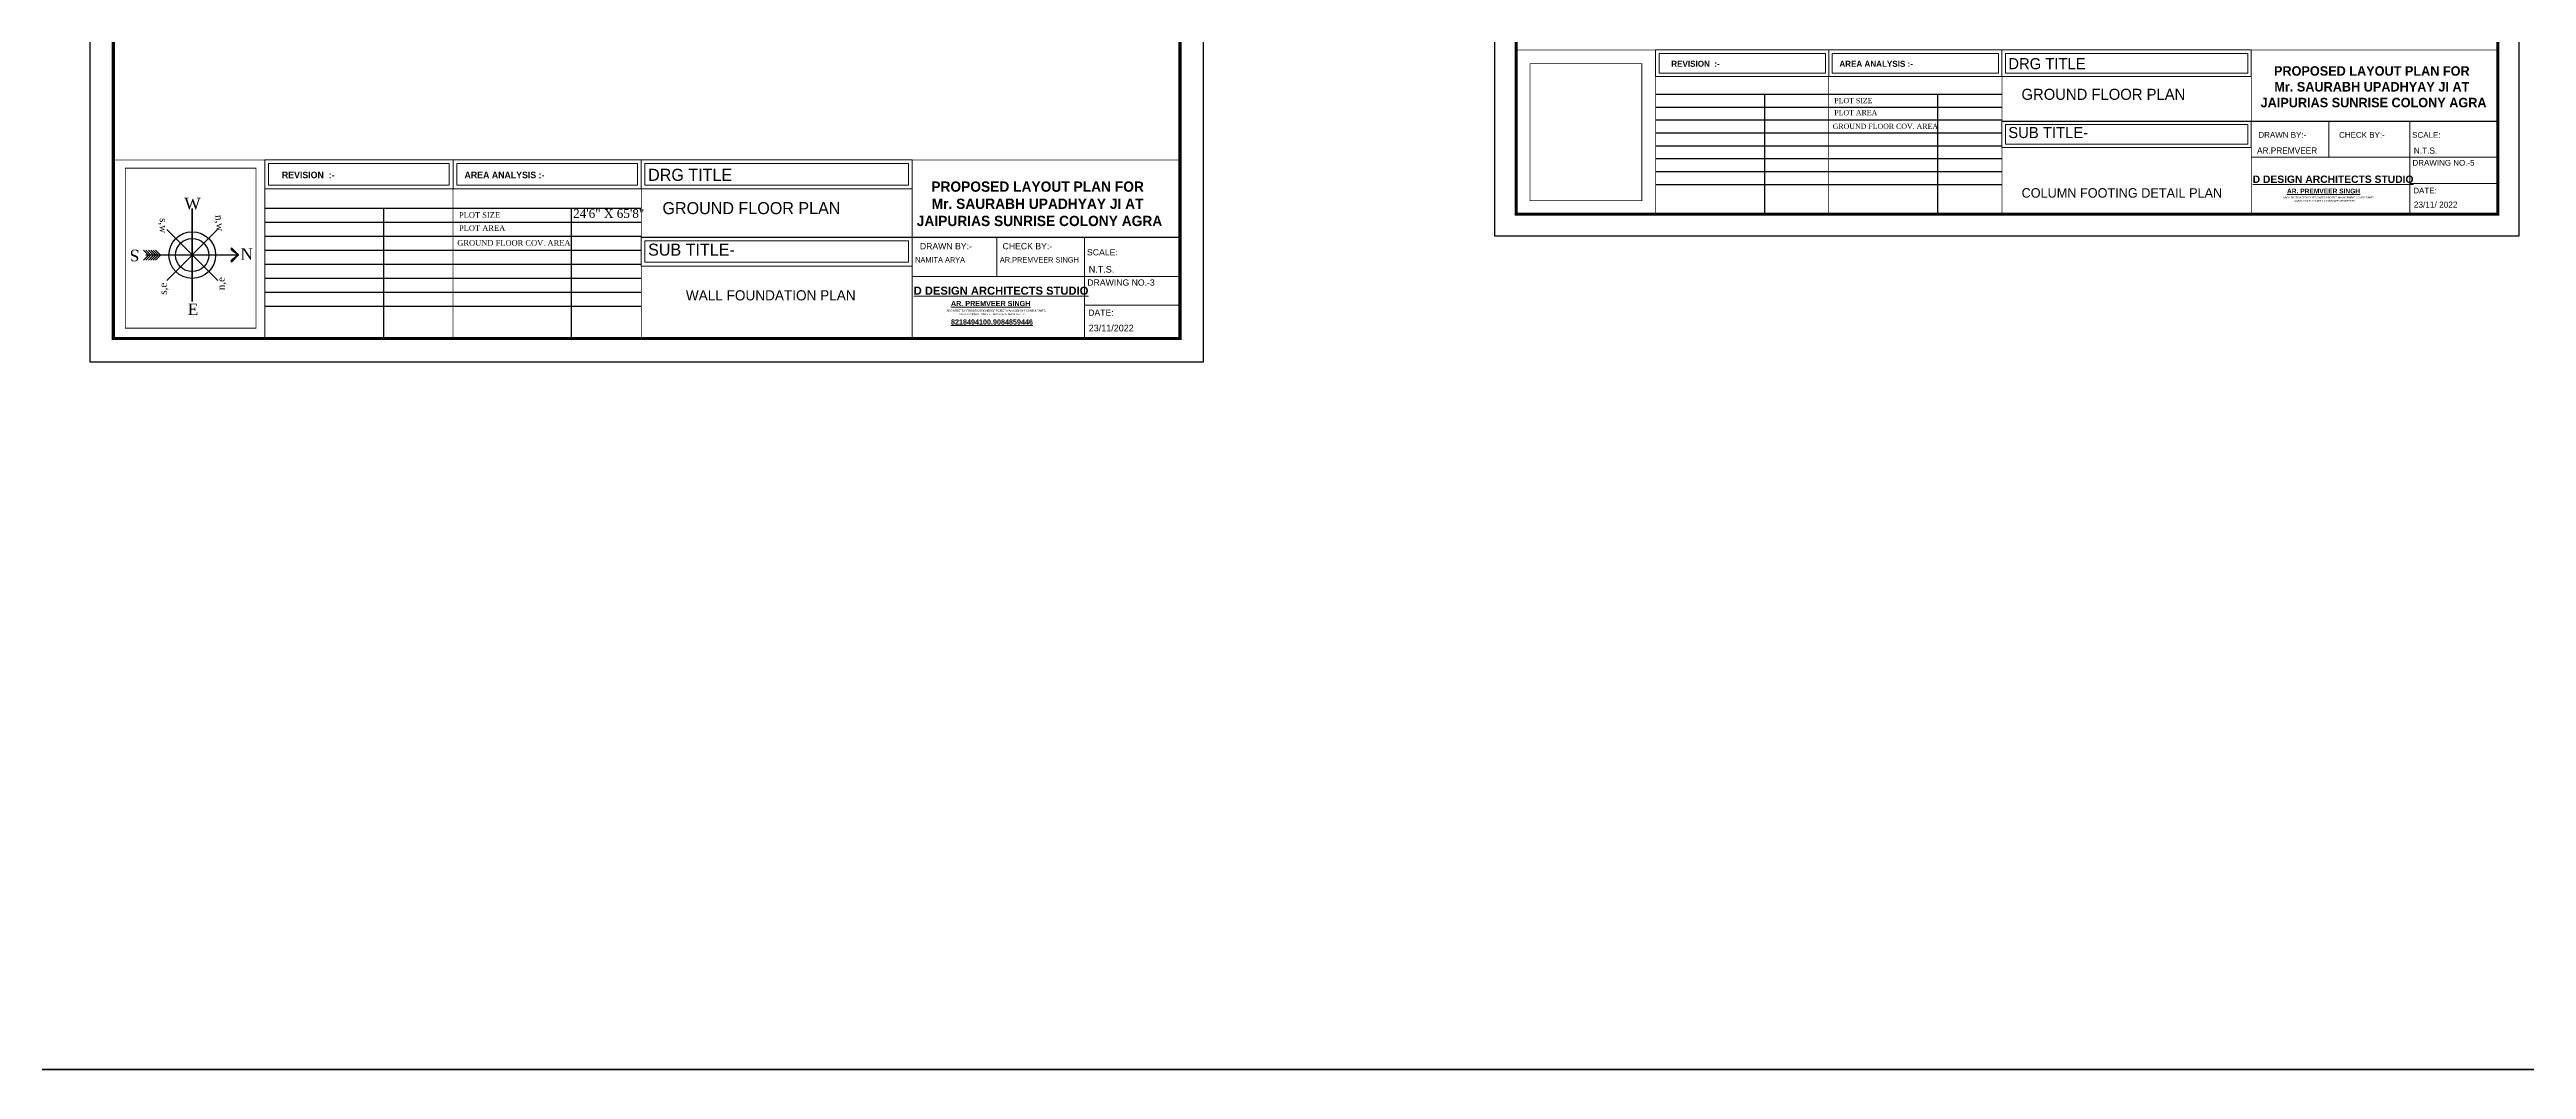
# Model space of a CAD drawing. Header units: millimetres. Extents: x -6808 to 215771, y -89660 to -16303.
# Drawn here: x 101239 to 103108, y -48747 to -47978 of the extents above; entities that cross this region are included whole.
import ezdxf

# ---------------------------------------------------------------- set-up
doc = ezdxf.new("R2010")
doc.units = ezdxf.units.MM
doc.linetypes.add('DASHED', pattern=[0.75, 0.5, -0.25])
doc.layers.get('0').update_dxf_attribs({"color": 8})
for name, color, linetype, lineweight in [('COL. FOUN', 6, 'Continuous', 30), ('FORMAT LAAYER', 250, 'Continuous', 13), ('Projection', 190, 'DASHED', 25), ('wall', 7, 'Continuous', 35), ('WALL FOOTING', 6, 'Continuous', 30)]:
    doc.layers.add(name, color=color, linetype=linetype, lineweight=lineweight)
doc.layers.add('FORMAT', color=7, linetype='Continuous')
doc.styles.add('cdim', font='arial.ttf')
doc.styles.add('HYPERMARTBORA0$0$SANSSERIFBOLD', font='sasb____.pfb', dxfattribs={"height": 0.2})
doc.styles.add('SAJ', font='eurr____.ttf')
doc.styles.get("Standard").update_dxf_attribs({"font": 'times.ttf'})
doc.styles.add('working', font='swissl.ttf')

msp = doc.modelspace()

# ---------------------------------------------------------------- linework, layer by layer
at = {"lineweight": -3}
for p, q in [((101327.157, -48113.887), (101365.588, -48152.224)), ((101327.204, -48152.271), (101365.541, -48113.84))]:
    msp.add_line(p, q, dxfattribs=at)
at = {"ltscale": 0.2}
for major_axis in [(-12.454, 12.423), (-8.864, 8.842)]:
    msp.add_ellipse((101346.372, -48133.056), major_axis=major_axis, ratio=1, start_param=3.92699082, end_param=10.21017612, dxfattribs=at)
at = {"layer": 'FORMAT', "lineweight": 18}
for p, q in [((102581.348, -47978.335), (102581.348, -47998.403)), ((102712.053, -47998.403), (102712.053, -47978.335)), ((101543.172, -48061.299), (101543.172, -48083.106)), ((101685.2, -48083.106), (101685.2, -48061.299))]:
    msp.add_line(p, q, dxfattribs=at)
at = {"layer": 'FORMAT', "linetype": 'ByBlock'}
for p, q in [((102451.165, -48011.733), (102712.053, -48011.733)), ((102451.165, -48021.455), (102712.053, -48021.455)), ((102451.165, -48031.177), (102712.053, -48031.177)), ((102451.165, -48040.9), (102712.053, -48040.9)), ((102451.165, -48050.622), (102712.053, -48050.622)), ((102451.165, -48060.344), (102712.053, -48060.344)), ((102451.165, -48070.067), (102712.053, -48070.067)), ((102451.165, -48079.789), (102712.053, -48079.789)), ((101401.712, -48097.59), (101685.2, -48097.59)), ((101401.712, -48108.155), (101685.2, -48108.155)), ((101401.712, -48118.719), (101685.2, -48118.719)), ((101401.712, -48129.284), (101685.2, -48129.284)), ((101401.712, -48139.848), (101685.2, -48139.848)), ((101401.712, -48150.413), (101685.2, -48150.413)), ((101401.712, -48160.977), (101685.2, -48160.977)), ((101401.712, -48171.542), (101685.2, -48171.542))]:
    msp.add_line(p, q, dxfattribs=at)
at = {"layer": 'FORMAT'}
for p, q in [((102533.194, -48102.334), (102533.194, -48011.733)), ((102663.638, -48102.334), (102663.638, -48011.733)), ((101490.847, -48196.039), (101490.847, -48097.59)), ((101632.591, -48196.039), (101632.591, -48097.59))]:
    msp.add_line(p, q, dxfattribs=at)
at = {"layer": 'FORMAT', "ltscale": 2}
for p, q in [((102712.053, -48031.95), (103086.16, -48031.95)), ((101685.2, -48119.559), (102091.714, -48119.559))]:
    msp.add_line(p, q, dxfattribs=at)
at = {"layer": 'FORMAT', "lineweight": 13, "ltscale": 20}
for p, q in [((102958.823, -48031.95), (102958.823, -48059.223)), ((103019.86, -48079.131), (103086.16, -48079.131)), ((101953.483, -48119.559), (101953.483, -48149.194)), ((102019.67, -48170.826), (102091.714, -48170.826))]:
    msp.add_line(p, q, dxfattribs=at)
at = {"layer": 'FORMAT', "color": 0}
for points in [[(101269.177, -47020.609), (101269.177, -48213.724), (102109.398, -48213.724), (102109.398, -47020.609)], [(101269.177, -47020.609), (101269.177, -48213.724), (102109.398, -48213.724), (102109.398, -47020.609)], [(102329.196, -47020.609), (102329.196, -48118.608), (103102.435, -48118.608), (103102.435, -47020.609)], [(102329.196, -47020.609), (102329.196, -48118.608), (103102.435, -48118.608), (103102.435, -47020.609)]]:
    msp.add_lwpolyline(points, close=True, dxfattribs=at)
for points, const_width in [([(101286.861, -47038.294), (101286.861, -48196.039), (102091.714, -48196.039), (102091.714, -47038.294)], 2.464), ([(101286.861, -47038.294), (101286.861, -48196.039), (102091.714, -48196.039), (102091.714, -47038.294)], 2.464), ([(102345.471, -47036.884), (102345.471, -48102.334), (103086.16, -48102.334), (103086.16, -47036.884)], 2.267), ([(102345.471, -47036.884), (102345.471, -48102.334), (103086.16, -48102.334), (103086.16, -47036.884)], 2.267)]:
    msp.add_lwpolyline(points, close=True, dxfattribs=dict(at, const_width=const_width))
at = {"layer": 'FORMAT', "ltscale": 2}
for points, const_width in [([(102450.643, -47978.335), (102450.643, -48102.334), (102345.471, -48102.334), (102345.471, -47978.335), (103086.16, -47978.335)], 0.566), ([(102581.348, -48102.334), (102581.348, -47978.335)], 0.566), ([(102712.053, -48102.334), (102712.053, -47978.335)], 0.566), ([(101401.145, -48061.299), (101401.145, -48196.039), (101286.861, -48196.039), (101286.861, -48061.299), (102091.714, -48061.299)], 0.615), ([(101543.172, -48196.039), (101543.172, -48061.299)], 0.615), ([(101685.2, -48196.039), (101685.2, -48061.299)], 0.615)]:
    msp.add_lwpolyline(points, dxfattribs=dict(at, const_width=const_width))
at = {"layer": 'FORMAT', "lineweight": 18}
for points in [[(102900.157, -47998.403), (102450.643, -47998.403), (102450.643, -47978.335), (102900.157, -47978.335)], [(102900.157, -47978.335), (102900.157, -47998.403)], [(101889.598, -48083.106), (101401.145, -48083.106), (101401.145, -48061.299), (101889.598, -48061.299)], [(101889.598, -48061.299), (101889.598, -48083.106)]]:
    msp.add_lwpolyline(points, dxfattribs=at)
for points in [[(102453.235, -47980.927), (102578.757, -47980.927), (102578.757, -47995.812), (102453.235, -47995.812)], [(102583.94, -47980.927), (102709.462, -47980.927), (102709.462, -47995.812), (102583.94, -47995.812)], [(102714.645, -47980.927), (102897.565, -47980.927), (102897.565, -47995.812), (102714.645, -47995.812)], [(102712.053, -48031.95), (102900.157, -48031.95), (102900.157, -48052.018), (102712.053, -48052.018)], [(102714.645, -48034.542), (102897.565, -48034.542), (102897.565, -48049.427), (102714.645, -48049.427)], [(101403.961, -48064.115), (101540.356, -48064.115), (101540.356, -48080.29), (101403.961, -48080.29)], [(101545.988, -48064.115), (101682.383, -48064.115), (101682.383, -48080.29), (101545.988, -48080.29)], [(101688.016, -48064.115), (101886.782, -48064.115), (101886.782, -48080.29), (101688.016, -48080.29)], [(101685.2, -48119.559), (101889.598, -48119.559), (101889.598, -48141.365), (101685.2, -48141.365)], [(101688.016, -48122.375), (101886.782, -48122.375), (101886.782, -48138.549), (101688.016, -48138.549)]]:
    msp.add_lwpolyline(points, close=True, dxfattribs=at)
at = {"layer": 'FORMAT'}
for points, const_width in [([(102900.157, -48102.334), (102900.157, -47978.335)], 0.566), ([(101889.598, -48196.039), (101889.598, -48061.299)], 0.615)]:
    msp.add_lwpolyline(points, dxfattribs=dict(at, const_width=const_width))
at = {"layer": 'FORMAT', "ltscale": 2}
for points, const_width in [([(102355.838, -47988.702), (102440.276, -47988.702), (102440.276, -48091.967), (102355.838, -48091.967)], 0.566), ([(101295.868, -48067.532), (101394.506, -48067.532), (101394.506, -48188.161), (101295.868, -48188.161)], 0.661)]:
    msp.add_lwpolyline(points, close=True, dxfattribs=dict(at, const_width=const_width))
at = {"layer": 'FORMAT', "color": 0, "lineweight": 13}
for points in [[(103019.86, -48102.334), (103019.86, -48031.95)], [(102900.157, -48059.223), (103086.16, -48059.223)], [(102019.67, -48196.039), (102019.67, -48119.559)], [(101889.598, -48149.194), (102091.714, -48149.194)]]:
    msp.add_lwpolyline(points, dxfattribs=at)
at = {"layer": 'wall', "ltscale": 60}
for p, q in [((101346.415, -48168.064), (101346.329, -48098.048)), ((101313.402, -48133.096), (101309.612, -48129.315)), ((101315.227, -48133.094), (101311.437, -48129.313)), ((101317.053, -48133.092), (101313.262, -48129.311)), ((101318.878, -48133.089), (101315.088, -48129.308)), ((101320.703, -48133.087), (101316.913, -48129.306)), ((101322.529, -48133.085), (101318.739, -48129.304)), ((101381.38, -48133.013), (101375.944, -48127.59)), ((101375.944, -48127.59), (101375.946, -48129.05)), ((101375.946, -48129.05), (101381.38, -48133.013)), ((101313.402, -48133.096), (101309.621, -48136.886)), ((101381.38, -48133.013), (101311.364, -48133.099)), ((101315.227, -48133.094), (101311.446, -48136.884)), ((101317.053, -48133.092), (101313.272, -48136.882)), ((101318.878, -48133.089), (101315.097, -48136.88)), ((101320.703, -48133.087), (101316.923, -48136.877)), ((101322.529, -48133.085), (101318.748, -48136.875)), ((101375.956, -48136.989), (101381.38, -48133.013)), ((101375.957, -48138.449), (101375.956, -48136.989)), ((101381.38, -48133.013), (101375.957, -48138.449))]:
    msp.add_line(p, q, dxfattribs=at)
at = {"layer": 'wall'}
msp.add_lwpolyline([(93155.422, -46609.38), (112001.612, -46609.38), (112001.612, -48747.451), (93155.422, -48747.451)], close=True, dxfattribs=at)

# ---------------------------------------------------------------- texts
for s, height, rotation, p in [('W', 8.703, 0.070059, (101340.338, -48098.566)), ('s,w', 5.4989, 270.070059, (101321.919, -48105.214)), ('n,w', 5.4989, 275.294842, (101363.803, -48103.031)), ('S', 8.703, 180.070059, (101306.496, -48129.081)), ('s,e', 5.4989, 90.070059, (101327.123, -48162.943)), ('n,e', 5.4989, 90.070059, (101370.872, -48159.586)), ('E', 8.703, 0.070059, (101342.962, -48178.328))]:
    msp.add_text(s, height=height, rotation=rotation).set_placement(p)
at = {"layer": 'COL. FOUN', "insert": (102726.856, -48082.609), "char_height": 7.14878, "width": 268.76951, "attachment_point": 1}
msp.add_mtext('\\A1;{\\fCentury Gothic|b0|i0|c0|p34;COLUMN FOOTING DETAIL PLAN}', dxfattribs=at)
at = {"layer": 'FORMAT', "lineweight": 13, "style": 'working'}
for s, height, p in [('DRAWN BY:-', 4.31, (102905.569, -48044.578)), (' CHECK BY:-', 4.31004, (102964.773, -48044.578)), ('SCALE:', 4.31, (103021.615, -48044.612)), ('DRAWING NO.-5', 4.31004, (103021.843, -48065.604)), ('DATE:', 4.31, (103022.45, -48086.542)), ('DRAWN BY:-', 4.6834, (101895.479, -48128.712)), (' CHECK BY:-', 4.68341, (101956.071, -48128.712)), ('SCALE:', 4.6834, (102021.578, -48133.318)), ('DRAWING NO.-3', 4.68341, (102021.826, -48156.128)), ('DATE:', 4.6834, (102022.485, -48178.879))]:
    msp.add_text(s, height=height, dxfattribs=at).set_placement(p)
at = {"layer": 'FORMAT', "style": 'cdim'}
for s, insert, char_height, width, attachment_point in [('\\A1;{\\fCentury Gothic|b1|i0|c0|p34;REVISION  :-}', (102462.5, -47986.497), 4.55735, 100.6279, 1), ('\\A1;{\\fCentury Gothic|b1|i0|c0|p34;AREA ANALYSIS :-}', (102589.331, -47986.497), 4.55735, 100.6279, 1), ('\\A1;{\\fDilleniaUPC|b1|i0|c0|p18;PROPOSED LAYOUT PLAN FOR \\PMr. SAURABH UPADHYAY JI AT \\P JAIPURIAS SUNRISE COLONY AGRA}', (102991.15, -48006.154), 7.14878, 179.59225, 5), ('\\A1;{\\fCentury Gothic|b1|i0|c0|p34;REVISION  :-}', (101414.028, -48070.168), 4.95213, 109.34491, 1), ('\\A1;{\\fCentury Gothic|b1|i0|c0|p34;AREA ANALYSIS :-}', (101551.846, -48070.168), 4.95213, 109.34491, 1), ('\\A1;{\\fDilleniaUPC|b1|i0|c0|p18;PROPOSED LAYOUT PLAN FOR \\PMr. SAURABH UPADHYAY JI AT \\P JAIPURIAS SUNRISE COLONY AGRA}', (101984.298, -48094.432), 7.76805, 195.14965, 5)]:
    msp.add_mtext(s, dxfattribs=dict(at, insert=insert, char_height=char_height, width=width, attachment_point=attachment_point))
at = {"layer": 'FORMAT', "ltscale": 2, "attachment_point": 1, "style": 'SAJ'}
for s, insert, char_height, width in [('\\A1;{\\fCentury Gothic|b0|i0|c0|p34;DRG TITLE}', (102716.824, -47984.492), 8.36, 193.83811), ('\\A1;{\\fCentury Gothic|b0|i0|c0|p34;GROUND FLOOR PLAN}', (102726.79, -48007.623), 8.36, 193.83811), ('\\A1;{\\fCentury Gothic|b0|i0|c0|p34;SUB TITLE-}', (102716.822, -48036.451), 8.36, 193.83811), ('\\A1;{\\fShonar Bangla|b0|i0|c0|p34;AR.PREMVEER}', (102904.518, -48051.898), 4.66518, 121.14882), ('\\A1;{\\fShonar Bangla|b0|i0|c0|p34;N.T.S.}', (103022.842, -48051.955), 4.66518, 121.14882), ('\\A1;{\\fCentury Gothic|b0|i0|c0|p34;DRG TITLE}', (101690.384, -48067.989), 9.0842, 210.62957), ('\\A1;{\\fCentury Gothic|b0|i0|c0|p34;GROUND FLOOR PLAN}', (101701.213, -48093.124), 9.0842, 210.62957), ('\\A1;{\\fShonar Bangla|b0|i0|c0|p34;23/11/ 2022}', (103022.842, -48092.717), 4.66518, 121.14882), ('\\A1;{\\fCentury Gothic|b0|i0|c0|p34;SUB TITLE-}', (101690.381, -48124.449), 9.0842, 210.62957), ('\\A1;{\\fShonar Bangla|b0|i0|c0|p34;NAMITA ARYA}', (101891.894, -48134.657), 4.02454, 205.20557), ('\\A1;{\\fShonar Bangla|b0|i0|c0|p34;AR.PREMVEER SINGH}', (101955.826, -48134.657), 4.02454, 205.20557), ('\\A1;{\\fShonar Bangla|b0|i0|c0|p34;N.T.S.}', (102022.911, -48141.297), 5.06931, 131.64348), ('\\A1;{\\fShonar Bangla|b0|i0|c0|p34;23/11/2022}', (102022.911, -48185.59), 5.06931, 131.64348)]:
    msp.add_mtext(s, dxfattribs=dict(at, insert=insert, char_height=char_height, width=width))
at = {"layer": 'FORMAT', "lineweight": 13, "attachment_point": 1, "style": 'working'}
for s, insert, char_height, width in [('\\A1;{\\fBook Antiqua|b0|i0|c0|p18;PLOT SIZE}', (102585.484, -48014.599), 3.88765, 100.6279), ('\\A1;{\\fBook Antiqua|b0|i0|c0|p18;GROUND FLOOR COV. AREA}', (102584.309, -48033.992), 3.88765, 100.6279), ('\\A1;{\\fBook Antiqua|b0|i0|c0|p18;PLOT AREA}', (102585.484, -48023.693), 3.88765, 100.6279), ('\\A1;{\\fBook Antiqua|b0|i0|c0|p18;PLOT SIZE}', (101547.666, -48100.705), 4.22442, 109.34491), ('\\A1;{\\fBook Antiqua|b0|i0|c0|p18;PLOT AREA}', (101547.666, -48110.587), 4.22442, 109.34491), ('\\A1;{\\fBook Antiqua|b0|i0|c0|p18;24\'6" X 65\'8"}', (101633.786, -48098.419), 6.58502, 170.44662), ('\\A1;{\\fBook Antiqua|b0|i0|c0|p18;GROUND FLOOR COV. AREA}', (101546.389, -48121.777), 4.22442, 109.34491)]:
    msp.add_mtext(s, dxfattribs=dict(at, insert=insert, char_height=char_height, width=width))
at = {"layer": 'FORMAT LAAYER', "color": 0, "lineweight": 13}
for s, height, style, p in [('%%UD DESIGN ARCHITECTS STUDIO', 5.56425, 'HYPERMARTBORA0$0$SANSSERIFBOLD', (102901.248, -48078.648)), ('ARCHITECTS,INTERIOR DESIGNERS,PROJECT MANAGEMENT CONSULTANTS,', 1.29982, 'working', (102924.259, -48090.361)), ('%%UAR. PREMVEER SINGH', 3.57349, 'HYPERMARTBORA0$0$SANSSERIFBOLD', (102927.135, -48086.587)), ('VASTU CONSULTANTS & LANDSCAPE ARCHITECTS', 1.29982, 'working', (102932.859, -48092.843)), ('%%UD DESIGN ARCHITECTS STUDIO', 6.04626, 'HYPERMARTBORA0$0$SANSSERIFBOLD', (101890.783, -48162.956)), ('%%UAR. PREMVEER SINGH', 3.88304, 'HYPERMARTBORA0$0$SANSSERIFBOLD', (101918.913, -48171.582)), ('ARCHITECTS,INTERIOR DESIGNERS,PROJECT MANAGEMENT CONSULTANTS,', 1.41241, 'working', (101915.788, -48175.683)), ('%%U8218494100,9084859446', 3.88304, 'HYPERMARTBORA0$0$SANSSERIFBOLD', (101918.913, -48185.522)), ('VASTU CONSULTANTS & LANDSCAPE ARCHITECTS', 1.41241, 'working', (101925.133, -48178.38))]:
    msp.add_text(s, height=height, dxfattribs=dict(at, style=style)).set_placement(p)
at = {"layer": 'Projection', "color": 1}
msp.add_text('N', height=8.703, rotation=0.070059, dxfattribs=at).set_placement((101382.708, -48136.624))
at = {"layer": 'WALL FOOTING', "insert": (101718.873, -48159.61), "char_height": 7.66338, "width": 201.33171, "attachment_point": 1}
msp.add_mtext('\\A1;{\\fCentury Gothic|b0|i0|c0|p34;WALL FOUNDATION PLAN}', dxfattribs=at)

doc.saveas('drawing.dxf')
